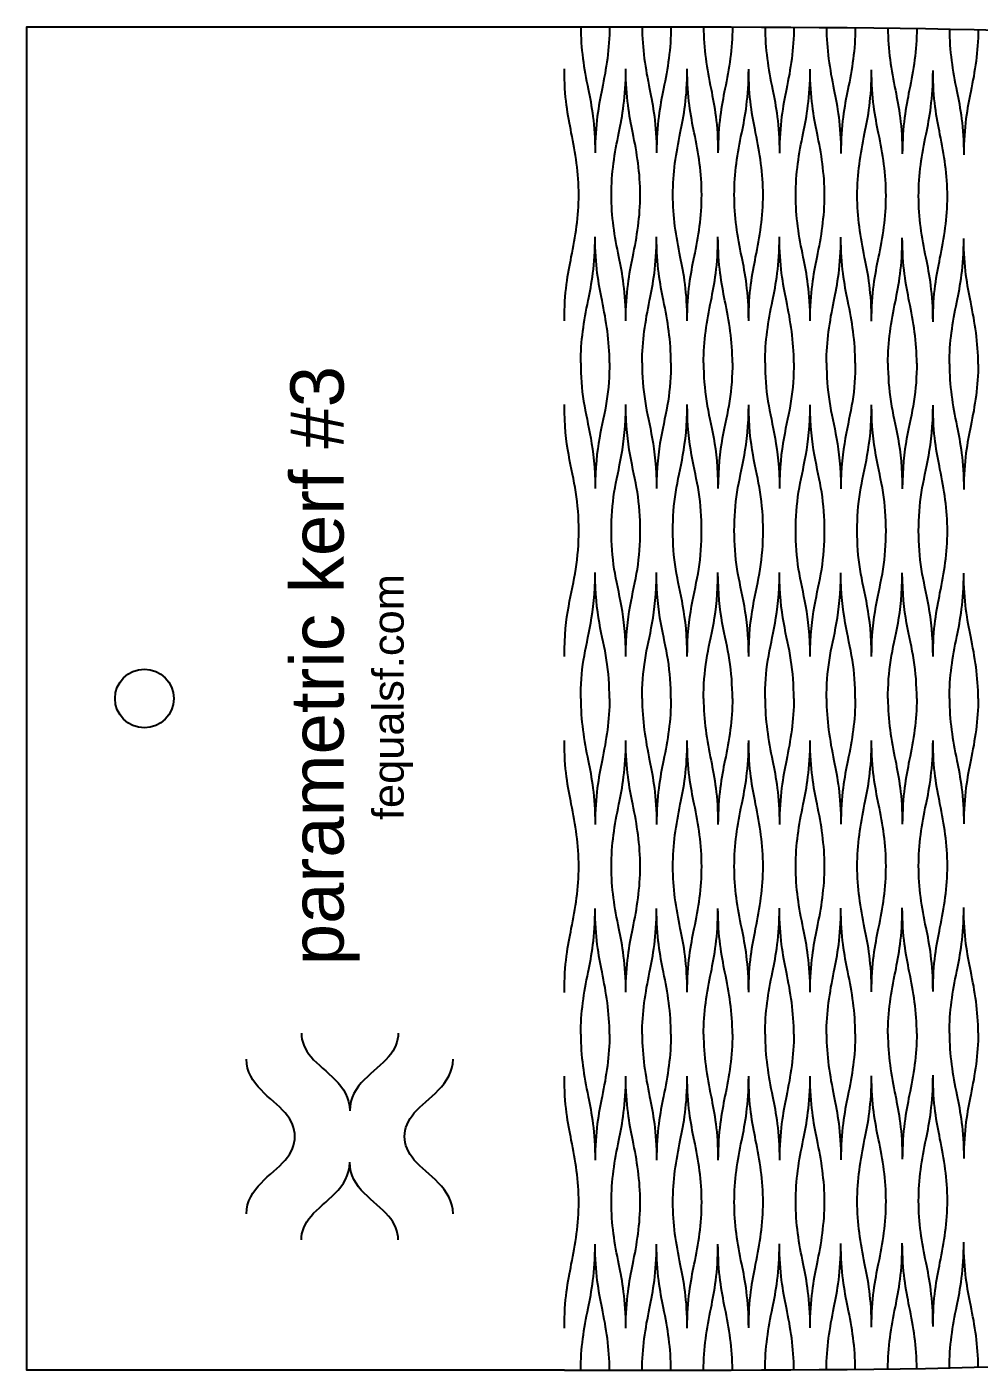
# Model space of a CAD drawing. Header units: millimetres. Extents: x 1 to 583, y -486 to -2.
# Drawn here: x 525.5 to 554.78, y -263.17 to -221.85 of the extents above; entities that cross this region are included whole.
import ezdxf

# ---------------------------------------------------------------- set-up
doc = ezdxf.new("R2010")
doc.units = ezdxf.units.MM
doc.header["$MEASUREMENT"] = 0
doc.layers.add('DEFAULT', color=7, linetype='Continuous')

msp = doc.modelspace()

# ---------------------------------------------------------------- linework, layer by layer
at = {"layer": 'DEFAULT'}
msp.add_lwpolyline([(542.024, -263.168), (525.497, -263.168), (525.497, -221.85), (542.024, -221.85)], dxfattribs=at)
for points, knots in [([(542.024, -221.85), (553.829, -221.85), (559.732, -221.85), (565.634, -222.883), (571.537, -223.916), (577.439, -225.982), (583.342, -234.246)], [0, 0, 0, 0, 1, 1, 1, 2, 2, 2, 2]), ([(542.526, -221.851), (542.526, -222.516), (542.625, -223.131), (542.755, -223.76), (542.861, -224.275), (542.969, -224.852), (542.969, -225.724)], [0, 0, 0, 0, 1, 1, 1, 2, 2, 2, 2]), ([(543.412, -221.851), (543.412, -222.516), (543.313, -223.131), (543.183, -223.76), (543.077, -224.275), (542.969, -224.852), (542.969, -225.724)], [0, 0, 0, 0, 1, 1, 1, 2, 2, 2, 2]), ([(544.416, -221.851), (544.416, -222.517), (544.515, -223.131), (544.645, -223.761), (544.751, -224.276), (544.858, -224.853), (544.858, -225.725)], [0, 0, 0, 0, 1, 1, 1, 2, 2, 2, 2]), ([(545.301, -221.852), (545.301, -222.517), (545.202, -223.132), (545.072, -223.761), (544.966, -224.276), (544.858, -224.853), (544.858, -225.725)], [0, 0, 0, 0, 1, 1, 1, 2, 2, 2, 2]), ([(546.305, -221.853), (546.305, -222.519), (546.404, -223.133), (546.534, -223.763), (546.64, -224.278), (546.748, -224.855), (546.748, -225.727)], [0, 0, 0, 0, 1, 1, 1, 2, 2, 2, 2]), ([(547.191, -221.855), (547.191, -222.521), (547.092, -223.135), (546.962, -223.764), (546.855, -224.278), (546.748, -224.855), (546.748, -225.727)], [0, 0, 0, 0, 1, 1, 1, 2, 2, 2, 2]), ([(548.194, -221.858), (548.194, -222.524), (548.293, -223.139), (548.423, -223.768), (548.53, -224.283), (548.637, -224.861), (548.637, -225.732)], [0, 0, 0, 0, 1, 1, 1, 2, 2, 2, 2]), ([(549.08, -221.862), (549.08, -222.528), (548.981, -223.142), (548.851, -223.77), (548.745, -224.284), (548.637, -224.861), (548.637, -225.732)], [0, 0, 0, 0, 1, 1, 1, 2, 2, 2, 2]), ([(550.084, -221.869), (550.084, -222.534), (550.183, -223.149), (550.313, -223.779), (550.419, -224.294), (550.527, -224.872), (550.527, -225.742)], [0, 0, 0, 0, 1, 1, 1, 2, 2, 2, 2]), ([(550.969, -221.877), (550.969, -222.542), (550.87, -223.155), (550.741, -223.782), (550.634, -224.296), (550.527, -224.872), (550.527, -225.742)], [0, 0, 0, 0, 1, 1, 1, 2, 2, 2, 2]), ([(551.973, -221.889), (551.973, -222.553), (552.072, -223.168), (552.202, -223.798), (552.308, -224.313), (552.416, -224.891), (552.416, -225.76)], [0, 0, 0, 0, 1, 1, 1, 2, 2, 2, 2]), ([(552.859, -221.902), (552.859, -222.566), (552.76, -223.178), (552.63, -223.803), (552.524, -224.316), (552.416, -224.891), (552.416, -225.76)], [0, 0, 0, 0, 1, 1, 1, 2, 2, 2, 2]), ([(553.862, -221.921), (553.862, -222.585), (553.961, -223.199), (554.091, -223.829), (554.197, -224.345), (554.305, -224.922), (554.305, -225.79)], [0, 0, 0, 0, 1, 1, 1, 2, 2, 2, 2]), ([(554.748, -221.942), (554.748, -222.605), (554.649, -223.215), (554.519, -223.838), (554.413, -224.349), (554.305, -224.922), (554.305, -225.79)], [0, 0, 0, 0, 1, 1, 1, 2, 2, 2, 2]), ([(542.024, -230.889), (542.024, -230.017), (542.132, -229.44), (542.238, -228.925), (542.368, -228.296), (542.467, -227.681), (542.467, -227.015), (542.467, -226.35), (542.368, -225.735), (542.238, -225.106), (542.132, -224.591), (542.024, -224.013), (542.024, -223.142)], [0, 0, 0, 0, 1, 1, 1, 2, 2, 2, 3, 3, 3, 4, 4, 4, 4]), ([(543.914, -230.889), (543.914, -230.017), (543.806, -229.44), (543.7, -228.925), (543.57, -228.296), (543.471, -227.681), (543.471, -227.016), (543.471, -226.35), (543.57, -225.735), (543.7, -225.106), (543.806, -224.591), (543.914, -224.013), (543.914, -223.142)], [0, 0, 0, 0, 1, 1, 1, 2, 2, 2, 3, 3, 3, 4, 4, 4, 4]), ([(543.914, -230.889), (543.914, -230.017), (544.021, -229.44), (544.128, -228.925), (544.257, -228.296), (544.357, -227.682), (544.357, -227.016), (544.357, -226.35), (544.257, -225.735), (544.128, -225.106), (544.021, -224.591), (543.914, -224.013), (543.914, -223.142)], [0, 0, 0, 0, 1, 1, 1, 2, 2, 2, 3, 3, 3, 4, 4, 4, 4]), ([(545.803, -230.89), (545.803, -230.018), (545.695, -229.441), (545.589, -228.926), (545.459, -228.296), (545.36, -227.682), (545.36, -227.016), (545.36, -226.351), (545.459, -225.736), (545.589, -225.107), (545.695, -224.592), (545.803, -224.015), (545.803, -223.143)], [0, 0, 0, 0, 1, 1, 1, 2, 2, 2, 3, 3, 3, 4, 4, 4, 4]), ([(545.803, -230.89), (545.803, -230.018), (545.911, -229.441), (546.017, -228.926), (546.147, -228.297), (546.246, -227.683), (546.246, -227.017), (546.246, -226.351), (546.147, -225.737), (546.017, -225.107), (545.911, -224.592), (545.803, -224.015), (545.803, -223.143)], [0, 0, 0, 0, 1, 1, 1, 2, 2, 2, 3, 3, 3, 4, 4, 4, 4]), ([(547.692, -230.892), (547.692, -230.021), (547.585, -229.443), (547.479, -228.928), (547.349, -228.299), (547.25, -227.684), (547.25, -227.019), (547.25, -226.353), (547.349, -225.739), (547.479, -225.11), (547.585, -224.595), (547.692, -224.018), (547.692, -223.147)], [0, 0, 0, 0, 1, 1, 1, 2, 2, 2, 3, 3, 3, 4, 4, 4, 4]), ([(547.692, -230.892), (547.692, -230.021), (547.8, -229.443), (547.906, -228.929), (548.036, -228.301), (548.135, -227.686), (548.135, -227.021), (548.135, -226.356), (548.036, -225.741), (547.906, -225.111), (547.8, -224.596), (547.692, -224.018), (547.692, -223.147)], [0, 0, 0, 0, 1, 1, 1, 2, 2, 2, 3, 3, 3, 4, 4, 4, 4]), ([(549.582, -230.897), (549.582, -230.026), (549.474, -229.448), (549.368, -228.934), (549.238, -228.304), (549.139, -227.69), (549.139, -227.025), (549.139, -226.359), (549.238, -225.745), (549.368, -225.117), (549.474, -224.603), (549.582, -224.026), (549.582, -223.155)], [0, 0, 0, 0, 1, 1, 1, 2, 2, 2, 3, 3, 3, 4, 4, 4, 4]), ([(549.582, -230.897), (549.582, -230.026), (549.69, -229.449), (549.796, -228.935), (549.926, -228.307), (550.025, -227.694), (550.025, -227.029), (550.025, -226.364), (549.926, -225.749), (549.796, -225.119), (549.69, -224.604), (549.582, -224.026), (549.582, -223.155)], [0, 0, 0, 0, 1, 1, 1, 2, 2, 2, 3, 3, 3, 4, 4, 4, 4]), ([(551.471, -230.906), (551.471, -230.036), (551.364, -229.459), (551.257, -228.944), (551.128, -228.315), (551.029, -227.7), (551.029, -227.035), (551.029, -226.371), (551.128, -225.758), (551.257, -225.13), (551.364, -224.616), (551.471, -224.041), (551.471, -223.17)], [0, 0, 0, 0, 1, 1, 1, 2, 2, 2, 3, 3, 3, 4, 4, 4, 4]), ([(551.471, -230.906), (551.471, -230.036), (551.579, -229.46), (551.685, -228.947), (551.815, -228.32), (551.914, -227.708), (551.914, -227.043), (551.914, -226.379), (551.815, -225.764), (551.685, -225.134), (551.579, -224.619), (551.471, -224.041), (551.471, -223.17)], [0, 0, 0, 0, 1, 1, 1, 2, 2, 2, 3, 3, 3, 4, 4, 4, 4]), ([(553.36, -230.922), (553.36, -230.053), (553.253, -229.476), (553.147, -228.961), (553.017, -228.332), (552.918, -227.718), (552.918, -227.055), (552.918, -226.39), (553.017, -225.778), (553.147, -225.152), (553.253, -224.64), (553.36, -224.066), (553.36, -223.197)], [0, 0, 0, 0, 1, 1, 1, 2, 2, 2, 3, 3, 3, 4, 4, 4, 4]), ([(553.36, -230.922), (553.36, -230.053), (553.468, -229.478), (553.574, -228.967), (553.704, -228.342), (553.803, -227.731), (553.803, -227.067), (553.803, -226.404), (553.704, -225.789), (553.574, -225.159), (553.468, -224.644), (553.36, -224.066), (553.36, -223.197)], [0, 0, 0, 0, 1, 1, 1, 2, 2, 2, 3, 3, 3, 4, 4, 4, 4]), ([(542.526, -232.18), (542.526, -231.514), (542.625, -230.9), (542.755, -230.27), (542.861, -229.755), (542.969, -229.178), (542.969, -228.306)], [0, 0, 0, 0, 1, 1, 1, 2, 2, 2, 2]), ([(543.412, -232.18), (543.412, -231.514), (543.313, -230.9), (543.183, -230.27), (543.077, -229.755), (542.969, -229.178), (542.969, -228.306)], [0, 0, 0, 0, 1, 1, 1, 2, 2, 2, 2]), ([(544.416, -232.18), (544.416, -231.515), (544.515, -230.9), (544.645, -230.271), (544.751, -229.756), (544.858, -229.179), (544.858, -228.307)], [0, 0, 0, 0, 1, 1, 1, 2, 2, 2, 2]), ([(545.301, -232.18), (545.301, -231.515), (545.202, -230.9), (545.072, -230.271), (544.966, -229.756), (544.858, -229.179), (544.858, -228.307)], [0, 0, 0, 0, 1, 1, 1, 2, 2, 2, 2]), ([(546.305, -232.181), (546.305, -231.516), (546.404, -230.901), (546.534, -230.272), (546.64, -229.757), (546.748, -229.18), (546.748, -228.309)], [0, 0, 0, 0, 1, 1, 1, 2, 2, 2, 2]), ([(547.191, -232.182), (547.191, -231.517), (547.092, -230.902), (546.962, -230.273), (546.855, -229.758), (546.748, -229.18), (546.748, -228.309)], [0, 0, 0, 0, 1, 1, 1, 2, 2, 2, 2]), ([(548.194, -232.184), (548.194, -231.518), (548.293, -230.904), (548.423, -230.276), (548.53, -229.761), (548.637, -229.184), (548.637, -228.313)], [0, 0, 0, 0, 1, 1, 1, 2, 2, 2, 2]), ([(549.08, -232.186), (549.08, -231.521), (548.981, -230.906), (548.851, -230.277), (548.745, -229.762), (548.637, -229.184), (548.637, -228.313)], [0, 0, 0, 0, 1, 1, 1, 2, 2, 2, 2]), ([(550.084, -232.189), (550.084, -231.524), (550.183, -230.911), (550.313, -230.283), (550.419, -229.769), (550.527, -229.192), (550.527, -228.322)], [0, 0, 0, 0, 1, 1, 1, 2, 2, 2, 2]), ([(550.969, -232.193), (550.969, -231.528), (550.87, -230.914), (550.741, -230.285), (550.634, -229.77), (550.527, -229.192), (550.527, -228.322)], [0, 0, 0, 0, 1, 1, 1, 2, 2, 2, 2]), ([(551.973, -232.199), (551.973, -231.534), (552.072, -230.922), (552.202, -230.295), (552.308, -229.782), (552.416, -229.207), (552.416, -228.337)], [0, 0, 0, 0, 1, 1, 1, 2, 2, 2, 2]), ([(552.859, -232.206), (552.859, -231.542), (552.76, -230.928), (552.63, -230.299), (552.524, -229.784), (552.416, -229.207), (552.416, -228.337)], [0, 0, 0, 0, 1, 1, 1, 2, 2, 2, 2]), ([(553.862, -232.215), (553.862, -231.552), (553.961, -230.941), (554.091, -230.316), (554.197, -229.804), (554.305, -229.23), (554.305, -228.362)], [0, 0, 0, 0, 1, 1, 1, 2, 2, 2, 2]), ([(554.748, -232.226), (554.748, -231.563), (554.649, -230.95), (554.519, -230.321), (554.413, -229.807), (554.305, -229.23), (554.305, -228.362)], [0, 0, 0, 0, 1, 1, 1, 2, 2, 2, 2]), ([(542.526, -232.18), (542.526, -232.583), (542.556, -232.987), (542.615, -233.363), (542.733, -234.117), (542.969, -234.762), (542.969, -236.054)], [0, 0, 0, 0, 1, 1, 1, 2, 2, 2, 2]), ([(543.412, -232.18), (543.412, -232.583), (543.382, -232.987), (543.323, -233.363), (543.205, -234.117), (542.969, -234.762), (542.969, -236.054)], [0, 0, 0, 0, 1, 1, 1, 2, 2, 2, 2]), ([(544.416, -232.18), (544.416, -232.584), (544.445, -232.987), (544.504, -233.364), (544.622, -234.117), (544.858, -234.762), (544.858, -236.054)], [0, 0, 0, 0, 1, 1, 1, 2, 2, 2, 2]), ([(545.301, -232.18), (545.301, -232.584), (545.272, -232.987), (545.213, -233.364), (545.095, -234.117), (544.858, -234.762), (544.858, -236.054)], [0, 0, 0, 0, 1, 1, 1, 2, 2, 2, 2]), ([(546.305, -232.181), (546.305, -232.584), (546.335, -232.988), (546.394, -233.364), (546.512, -234.117), (546.748, -234.763), (546.748, -236.054)], [0, 0, 0, 0, 1, 1, 1, 2, 2, 2, 2]), ([(547.191, -232.181), (547.191, -232.584), (547.161, -232.988), (547.102, -233.364), (546.984, -234.117), (546.748, -234.763), (546.748, -236.054)], [0, 0, 0, 0, 1, 1, 1, 2, 2, 2, 2]), ([(548.194, -232.183), (548.194, -232.586), (548.224, -232.989), (548.283, -233.366), (548.401, -234.119), (548.637, -234.764), (548.637, -236.055)], [0, 0, 0, 0, 1, 1, 1, 2, 2, 2, 2]), ([(549.08, -232.183), (549.08, -232.586), (549.051, -232.989), (548.992, -233.366), (548.873, -234.119), (548.637, -234.764), (548.637, -236.055)], [0, 0, 0, 0, 1, 1, 1, 2, 2, 2, 2]), ([(550.084, -232.187), (550.084, -232.59), (550.113, -232.994), (550.172, -233.37), (550.29, -234.122), (550.527, -234.768), (550.527, -236.058)], [0, 0, 0, 0, 1, 1, 1, 2, 2, 2, 2]), ([(550.969, -232.187), (550.969, -232.59), (550.94, -232.994), (550.881, -233.37), (550.763, -234.122), (550.527, -234.768), (550.527, -236.058)], [0, 0, 0, 0, 1, 1, 1, 2, 2, 2, 2]), ([(551.973, -232.195), (551.973, -232.598), (552.003, -233.001), (552.062, -233.377), (552.18, -234.129), (552.416, -234.774), (552.416, -236.063)], [0, 0, 0, 0, 1, 1, 1, 2, 2, 2, 2]), ([(552.859, -232.195), (552.859, -232.598), (552.829, -233.001), (552.77, -233.377), (552.652, -234.129), (552.416, -234.774), (552.416, -236.063)], [0, 0, 0, 0, 1, 1, 1, 2, 2, 2, 2]), ([(553.862, -232.215), (553.862, -232.879), (553.961, -233.492), (554.091, -234.12), (554.197, -234.635), (554.305, -235.211), (554.305, -236.079)], [0, 0, 0, 0, 1, 1, 1, 2, 2, 2, 2]), ([(554.748, -232.226), (554.748, -232.889), (554.649, -233.499), (554.519, -234.125), (554.413, -234.636), (554.305, -235.211), (554.305, -236.079)], [0, 0, 0, 0, 1, 1, 1, 2, 2, 2, 2]), ([(542.024, -241.218), (542.024, -239.927), (542.26, -239.281), (542.378, -238.528), (542.497, -237.775), (542.497, -236.914), (542.378, -236.161), (542.26, -235.408), (542.024, -234.762), (542.024, -233.471)], [0, 0, 0, 0, 1, 1, 1, 2, 2, 2, 3, 3, 3, 3]), ([(543.914, -241.218), (543.914, -239.927), (543.678, -239.281), (543.559, -238.528), (543.441, -237.775), (543.441, -236.914), (543.559, -236.161), (543.678, -235.408), (543.914, -234.762), (543.914, -233.471)], [0, 0, 0, 0, 1, 1, 1, 2, 2, 2, 3, 3, 3, 3]), ([(543.914, -241.218), (543.914, -239.927), (544.15, -239.281), (544.268, -238.528), (544.386, -237.775), (544.386, -236.914), (544.268, -236.161), (544.15, -235.408), (543.914, -234.762), (543.914, -233.471)], [0, 0, 0, 0, 1, 1, 1, 2, 2, 2, 3, 3, 3, 3]), ([(545.803, -241.218), (545.803, -239.927), (545.567, -239.281), (545.449, -238.528), (545.331, -237.775), (545.331, -236.914), (545.449, -236.161), (545.567, -235.408), (545.803, -234.762), (545.803, -233.471)], [0, 0, 0, 0, 1, 1, 1, 2, 2, 2, 3, 3, 3, 3]), ([(545.803, -241.218), (545.803, -239.927), (546.039, -239.282), (546.157, -238.529), (546.275, -237.775), (546.275, -236.915), (546.157, -236.162), (546.039, -235.408), (545.803, -234.763), (545.803, -233.472)], [0, 0, 0, 0, 1, 1, 1, 2, 2, 2, 3, 3, 3, 3]), ([(547.692, -241.218), (547.692, -239.927), (547.456, -239.282), (547.338, -238.529), (547.22, -237.775), (547.22, -236.915), (547.338, -236.162), (547.456, -235.408), (547.692, -234.763), (547.692, -233.472)], [0, 0, 0, 0, 1, 1, 1, 2, 2, 2, 3, 3, 3, 3]), ([(547.692, -241.219), (547.692, -239.928), (547.929, -239.282), (548.047, -238.529), (548.165, -237.776), (548.165, -236.916), (548.047, -236.163), (547.929, -235.41), (547.692, -234.764), (547.692, -233.474)], [0, 0, 0, 0, 1, 1, 1, 2, 2, 2, 3, 3, 3, 3]), ([(549.582, -241.219), (549.582, -239.928), (549.346, -239.282), (549.228, -238.529), (549.11, -237.776), (549.11, -236.916), (549.228, -236.163), (549.346, -235.41), (549.582, -234.764), (549.582, -233.474)], [0, 0, 0, 0, 1, 1, 1, 2, 2, 2, 3, 3, 3, 3]), ([(549.582, -241.219), (549.582, -239.929), (549.818, -239.284), (549.936, -238.531), (550.054, -237.778), (550.054, -236.918), (549.936, -236.166), (549.818, -235.413), (549.582, -234.768), (549.582, -233.477)], [0, 0, 0, 0, 1, 1, 1, 2, 2, 2, 3, 3, 3, 3]), ([(551.471, -241.219), (551.471, -239.929), (551.235, -239.284), (551.117, -238.531), (550.999, -237.778), (550.999, -236.918), (551.117, -236.166), (551.235, -235.413), (551.471, -234.768), (551.471, -233.477)], [0, 0, 0, 0, 1, 1, 1, 2, 2, 2, 3, 3, 3, 3]), ([(551.471, -241.22), (551.471, -239.931), (551.707, -239.286), (551.826, -238.534), (551.944, -237.782), (551.944, -236.923), (551.826, -236.171), (551.707, -235.418), (551.471, -234.774), (551.471, -233.484)], [0, 0, 0, 0, 1, 1, 1, 2, 2, 2, 3, 3, 3, 3]), ([(553.36, -241.22), (553.36, -239.931), (553.124, -239.286), (553.006, -238.534), (552.888, -237.782), (552.888, -236.923), (553.006, -236.171), (553.124, -235.418), (553.36, -234.774), (553.36, -233.484)], [0, 0, 0, 0, 1, 1, 1, 2, 2, 2, 3, 3, 3, 3]), ([(553.36, -241.222), (553.36, -240.353), (553.468, -239.777), (553.574, -239.264), (553.704, -238.637), (553.803, -238.025), (553.803, -237.362), (553.803, -236.699), (553.704, -236.085), (553.574, -235.457), (553.468, -234.943), (553.36, -234.366), (553.36, -233.497)], [0, 0, 0, 0, 1, 1, 1, 2, 2, 2, 3, 3, 3, 4, 4, 4, 4]), ([(542.526, -242.509), (542.526, -242.106), (542.556, -241.702), (542.615, -241.326), (542.733, -240.573), (542.969, -239.927), (542.969, -238.636)], [0, 0, 0, 0, 1, 1, 1, 2, 2, 2, 2]), ([(543.412, -242.509), (543.412, -242.106), (543.382, -241.702), (543.323, -241.326), (543.205, -240.573), (542.969, -239.927), (542.969, -238.636)], [0, 0, 0, 0, 1, 1, 1, 2, 2, 2, 2]), ([(544.416, -242.509), (544.416, -242.106), (544.445, -241.702), (544.504, -241.326), (544.622, -240.573), (544.858, -239.927), (544.858, -238.636)], [0, 0, 0, 0, 1, 1, 1, 2, 2, 2, 2]), ([(545.301, -242.509), (545.301, -242.106), (545.272, -241.702), (545.213, -241.326), (545.095, -240.573), (544.858, -239.927), (544.858, -238.636)], [0, 0, 0, 0, 1, 1, 1, 2, 2, 2, 2]), ([(546.305, -242.509), (546.305, -242.106), (546.335, -241.702), (546.394, -241.326), (546.512, -240.573), (546.748, -239.927), (546.748, -238.636)], [0, 0, 0, 0, 1, 1, 1, 2, 2, 2, 2]), ([(547.191, -242.509), (547.191, -242.106), (547.161, -241.702), (547.102, -241.326), (546.984, -240.573), (546.748, -239.927), (546.748, -238.636)], [0, 0, 0, 0, 1, 1, 1, 2, 2, 2, 2]), ([(548.194, -242.509), (548.194, -242.106), (548.224, -241.703), (548.283, -241.326), (548.401, -240.573), (548.637, -239.928), (548.637, -238.637)], [0, 0, 0, 0, 1, 1, 1, 2, 2, 2, 2]), ([(549.08, -242.509), (549.08, -242.106), (549.051, -241.703), (548.992, -241.326), (548.873, -240.573), (548.637, -239.928), (548.637, -238.637)], [0, 0, 0, 0, 1, 1, 1, 2, 2, 2, 2]), ([(550.084, -242.509), (550.084, -242.106), (550.113, -241.703), (550.172, -241.327), (550.29, -240.574), (550.527, -239.929), (550.527, -238.639)], [0, 0, 0, 0, 1, 1, 1, 2, 2, 2, 2]), ([(550.969, -242.509), (550.969, -242.106), (550.94, -241.703), (550.881, -241.327), (550.763, -240.574), (550.527, -239.929), (550.527, -238.639)], [0, 0, 0, 0, 1, 1, 1, 2, 2, 2, 2]), ([(551.973, -242.509), (551.973, -242.106), (552.003, -241.704), (552.062, -241.328), (552.18, -240.575), (552.416, -239.931), (552.416, -238.642)], [0, 0, 0, 0, 1, 1, 1, 2, 2, 2, 2]), ([(552.859, -242.509), (552.859, -242.106), (552.829, -241.704), (552.77, -241.328), (552.652, -240.575), (552.416, -239.931), (552.416, -238.642)], [0, 0, 0, 0, 1, 1, 1, 2, 2, 2, 2]), ([(553.862, -242.509), (553.862, -241.846), (553.961, -241.233), (554.091, -240.607), (554.197, -240.094), (554.305, -239.519), (554.305, -238.651)], [0, 0, 0, 0, 1, 1, 1, 2, 2, 2, 2]), ([(554.748, -242.509), (554.748, -241.847), (554.649, -241.235), (554.519, -240.608), (554.413, -240.095), (554.305, -239.519), (554.305, -238.651)], [0, 0, 0, 0, 1, 1, 1, 2, 2, 2, 2]), ([(529.11, -241.606), (528.611, -241.606), (528.207, -242.011), (528.207, -242.509), (528.207, -243.008), (528.611, -243.413), (529.11, -243.413), (529.608, -243.413), (530.013, -243.008), (530.013, -242.509), (530.013, -242.011), (529.608, -241.606), (529.11, -241.606)], [0, 0, 0, 0, 1, 1, 1, 2, 2, 2, 3, 3, 3, 4, 4, 4, 4]), ([(542.526, -242.509), (542.526, -243.175), (542.625, -243.79), (542.755, -244.419), (542.861, -244.934), (542.969, -245.511), (542.969, -246.383)], [0, 0, 0, 0, 1, 1, 1, 2, 2, 2, 2]), ([(543.412, -242.509), (543.412, -243.175), (543.313, -243.79), (543.183, -244.419), (543.077, -244.934), (542.969, -245.511), (542.969, -246.383)], [0, 0, 0, 0, 1, 1, 1, 2, 2, 2, 2]), ([(544.416, -242.509), (544.416, -243.175), (544.515, -243.79), (544.645, -244.419), (544.751, -244.934), (544.858, -245.511), (544.858, -246.383)], [0, 0, 0, 0, 1, 1, 1, 2, 2, 2, 2]), ([(545.301, -242.509), (545.301, -243.175), (545.202, -243.79), (545.072, -244.419), (544.966, -244.934), (544.858, -245.511), (544.858, -246.383)], [0, 0, 0, 0, 1, 1, 1, 2, 2, 2, 2]), ([(546.305, -242.509), (546.305, -243.175), (546.404, -243.79), (546.534, -244.419), (546.64, -244.934), (546.748, -245.511), (546.748, -246.382)], [0, 0, 0, 0, 1, 1, 1, 2, 2, 2, 2]), ([(547.191, -242.509), (547.191, -243.175), (547.092, -243.789), (546.962, -244.419), (546.855, -244.933), (546.748, -245.511), (546.748, -246.382)], [0, 0, 0, 0, 1, 1, 1, 2, 2, 2, 2]), ([(548.194, -242.509), (548.194, -243.175), (548.293, -243.789), (548.423, -244.418), (548.53, -244.933), (548.637, -245.51), (548.637, -246.381)], [0, 0, 0, 0, 1, 1, 1, 2, 2, 2, 2]), ([(549.08, -242.509), (549.08, -243.175), (548.981, -243.789), (548.851, -244.418), (548.745, -244.933), (548.637, -245.51), (548.637, -246.381)], [0, 0, 0, 0, 1, 1, 1, 2, 2, 2, 2]), ([(550.084, -242.509), (550.084, -243.175), (550.183, -243.789), (550.313, -244.417), (550.419, -244.931), (550.527, -245.508), (550.527, -246.379)], [0, 0, 0, 0, 1, 1, 1, 2, 2, 2, 2]), ([(550.969, -242.509), (550.969, -243.174), (550.87, -243.788), (550.741, -244.417), (550.634, -244.931), (550.527, -245.508), (550.527, -246.379)], [0, 0, 0, 0, 1, 1, 1, 2, 2, 2, 2]), ([(551.973, -242.509), (551.973, -243.174), (552.072, -243.787), (552.202, -244.415), (552.308, -244.929), (552.416, -245.505), (552.416, -246.375)], [0, 0, 0, 0, 1, 1, 1, 2, 2, 2, 2]), ([(552.859, -242.509), (552.859, -243.173), (552.76, -243.787), (552.63, -244.415), (552.524, -244.928), (552.416, -245.505), (552.416, -246.375)], [0, 0, 0, 0, 1, 1, 1, 2, 2, 2, 2]), ([(553.862, -242.509), (553.862, -243.173), (553.961, -243.785), (554.091, -244.412), (554.197, -244.925), (554.305, -245.499), (554.305, -246.368)], [0, 0, 0, 0, 1, 1, 1, 2, 2, 2, 2]), ([(554.748, -242.509), (554.748, -243.172), (554.649, -243.784), (554.519, -244.411), (554.413, -244.924), (554.305, -245.499), (554.305, -246.368)], [0, 0, 0, 0, 1, 1, 1, 2, 2, 2, 2]), ([(542.024, -251.548), (542.024, -250.676), (542.132, -250.099), (542.238, -249.584), (542.368, -248.954), (542.467, -248.34), (542.467, -247.674), (542.467, -247.009), (542.368, -246.394), (542.238, -245.764), (542.132, -245.25), (542.024, -244.672), (542.024, -243.801)], [0, 0, 0, 0, 1, 1, 1, 2, 2, 2, 3, 3, 3, 4, 4, 4, 4]), ([(543.914, -251.547), (543.914, -250.676), (543.806, -250.099), (543.7, -249.584), (543.57, -248.954), (543.471, -248.34), (543.471, -247.674), (543.471, -247.009), (543.57, -246.394), (543.7, -245.764), (543.806, -245.249), (543.914, -244.672), (543.914, -243.801)], [0, 0, 0, 0, 1, 1, 1, 2, 2, 2, 3, 3, 3, 4, 4, 4, 4]), ([(543.914, -251.547), (543.914, -250.676), (544.021, -250.099), (544.128, -249.584), (544.257, -248.954), (544.357, -248.34), (544.357, -247.674), (544.357, -247.008), (544.257, -246.394), (544.128, -245.764), (544.021, -245.249), (543.914, -244.672), (543.914, -243.801)], [0, 0, 0, 0, 1, 1, 1, 2, 2, 2, 3, 3, 3, 4, 4, 4, 4]), ([(545.803, -251.547), (545.803, -250.675), (545.695, -250.098), (545.589, -249.583), (545.459, -248.954), (545.36, -248.34), (545.36, -247.674), (545.36, -247.008), (545.459, -246.394), (545.589, -245.764), (545.695, -245.249), (545.803, -244.672), (545.803, -243.8)], [0, 0, 0, 0, 1, 1, 1, 2, 2, 2, 3, 3, 3, 4, 4, 4, 4]), ([(545.803, -251.547), (545.803, -250.675), (545.911, -250.098), (546.017, -249.583), (546.147, -248.954), (546.246, -248.339), (546.246, -247.674), (546.246, -247.008), (546.147, -246.393), (546.017, -245.764), (545.911, -245.249), (545.803, -244.672), (545.803, -243.8)], [0, 0, 0, 0, 1, 1, 1, 2, 2, 2, 3, 3, 3, 4, 4, 4, 4]), ([(547.692, -251.545), (547.692, -250.674), (547.585, -250.097), (547.479, -249.582), (547.349, -248.953), (547.25, -248.339), (547.25, -247.673), (547.25, -247.007), (547.349, -246.393), (547.479, -245.764), (547.585, -245.249), (547.692, -244.672), (547.692, -243.8)], [0, 0, 0, 0, 1, 1, 1, 2, 2, 2, 3, 3, 3, 4, 4, 4, 4]), ([(547.692, -251.545), (547.692, -250.674), (547.8, -250.096), (547.906, -249.581), (548.036, -248.952), (548.135, -248.338), (548.135, -247.672), (548.135, -247.007), (548.036, -246.393), (547.906, -245.764), (547.8, -245.249), (547.692, -244.672), (547.692, -243.8)], [0, 0, 0, 0, 1, 1, 1, 2, 2, 2, 3, 3, 3, 4, 4, 4, 4]), ([(549.582, -251.541), (549.582, -250.67), (549.474, -250.094), (549.368, -249.579), (549.238, -248.951), (549.139, -248.336), (549.139, -247.671), (549.139, -247.006), (549.238, -246.392), (549.368, -245.762), (549.474, -245.248), (549.582, -244.671), (549.582, -243.8)], [0, 0, 0, 0, 1, 1, 1, 2, 2, 2, 3, 3, 3, 4, 4, 4, 4]), ([(549.582, -251.541), (549.582, -250.67), (549.69, -250.093), (549.796, -249.578), (549.926, -248.949), (550.025, -248.335), (550.025, -247.67), (550.025, -247.005), (549.926, -246.391), (549.796, -245.762), (549.69, -245.248), (549.582, -244.671), (549.582, -243.8)], [0, 0, 0, 0, 1, 1, 1, 2, 2, 2, 3, 3, 3, 4, 4, 4, 4]), ([(551.471, -251.534), (551.471, -250.664), (551.364, -250.088), (551.257, -249.574), (551.128, -248.946), (551.029, -248.332), (551.029, -247.668), (551.029, -247.003), (551.128, -246.389), (551.257, -245.76), (551.364, -245.246), (551.471, -244.669), (551.471, -243.799)], [0, 0, 0, 0, 1, 1, 1, 2, 2, 2, 3, 3, 3, 4, 4, 4, 4]), ([(551.471, -251.534), (551.471, -250.664), (551.579, -250.087), (551.685, -249.572), (551.815, -248.943), (551.914, -248.329), (551.914, -247.665), (551.914, -247), (551.815, -246.387), (551.685, -245.759), (551.579, -245.245), (551.471, -244.669), (551.471, -243.799)], [0, 0, 0, 0, 1, 1, 1, 2, 2, 2, 3, 3, 3, 4, 4, 4, 4]), ([(553.36, -251.522), (553.36, -250.653), (553.253, -250.078), (553.147, -249.565), (553.017, -248.938), (552.918, -248.325), (552.918, -247.661), (552.918, -246.997), (553.017, -246.384), (553.147, -245.756), (553.253, -245.242), (553.36, -244.666), (553.36, -243.797)], [0, 0, 0, 0, 1, 1, 1, 2, 2, 2, 3, 3, 3, 4, 4, 4, 4]), ([(553.36, -251.522), (553.36, -250.653), (553.468, -250.076), (553.574, -249.562), (553.704, -248.933), (553.803, -248.32), (553.803, -247.657), (553.803, -246.993), (553.704, -246.381), (553.574, -245.754), (553.468, -245.241), (553.36, -244.666), (553.36, -243.797)], [0, 0, 0, 0, 1, 1, 1, 2, 2, 2, 3, 3, 3, 4, 4, 4, 4]), ([(542.526, -252.839), (542.526, -252.173), (542.625, -251.558), (542.755, -250.929), (542.861, -250.414), (542.969, -249.837), (542.969, -248.965)], [0, 0, 0, 0, 1, 1, 1, 2, 2, 2, 2]), ([(543.412, -252.839), (543.412, -252.173), (543.313, -251.558), (543.183, -250.929), (543.077, -250.414), (542.969, -249.837), (542.969, -248.965)], [0, 0, 0, 0, 1, 1, 1, 2, 2, 2, 2]), ([(544.416, -252.839), (544.416, -252.173), (544.515, -251.558), (544.645, -250.929), (544.751, -250.414), (544.858, -249.837), (544.858, -248.965)], [0, 0, 0, 0, 1, 1, 1, 2, 2, 2, 2]), ([(545.301, -252.838), (545.301, -252.172), (545.202, -251.558), (545.072, -250.929), (544.966, -250.414), (544.858, -249.837), (544.858, -248.965)], [0, 0, 0, 0, 1, 1, 1, 2, 2, 2, 2]), ([(546.305, -252.837), (546.305, -252.172), (546.404, -251.557), (546.534, -250.928), (546.64, -250.413), (546.748, -249.836), (546.748, -248.964)], [0, 0, 0, 0, 1, 1, 1, 2, 2, 2, 2]), ([(547.191, -252.837), (547.191, -252.171), (547.092, -251.557), (546.962, -250.928), (546.855, -250.413), (546.748, -249.836), (546.748, -248.964)], [0, 0, 0, 0, 1, 1, 1, 2, 2, 2, 2]), ([(548.194, -252.835), (548.194, -252.169), (548.293, -251.555), (548.423, -250.926), (548.53, -250.411), (548.637, -249.833), (548.637, -248.962)], [0, 0, 0, 0, 1, 1, 1, 2, 2, 2, 2]), ([(549.08, -252.833), (549.08, -252.168), (548.981, -251.553), (548.851, -250.925), (548.745, -250.41), (548.637, -249.833), (548.637, -248.962)], [0, 0, 0, 0, 1, 1, 1, 2, 2, 2, 2]), ([(550.084, -252.829), (550.084, -252.164), (550.183, -251.55), (550.313, -250.921), (550.419, -250.406), (550.527, -249.829), (550.527, -248.958)], [0, 0, 0, 0, 1, 1, 1, 2, 2, 2, 2]), ([(550.969, -252.826), (550.969, -252.161), (550.87, -251.547), (550.741, -250.919), (550.634, -250.405), (550.527, -249.829), (550.527, -248.958)], [0, 0, 0, 0, 1, 1, 1, 2, 2, 2, 2]), ([(551.973, -252.82), (551.973, -252.155), (552.072, -251.541), (552.202, -250.912), (552.308, -250.398), (552.416, -249.821), (552.416, -248.951)], [0, 0, 0, 0, 1, 1, 1, 2, 2, 2, 2]), ([(552.859, -252.813), (552.859, -252.149), (552.76, -251.537), (552.63, -250.91), (552.524, -250.397), (552.416, -249.821), (552.416, -248.951)], [0, 0, 0, 0, 1, 1, 1, 2, 2, 2, 2]), ([(553.862, -252.803), (553.862, -252.14), (553.961, -251.526), (554.091, -250.898), (554.197, -250.384), (554.305, -249.808), (554.305, -248.94)], [0, 0, 0, 0, 1, 1, 1, 2, 2, 2, 2]), ([(554.748, -252.793), (554.748, -252.13), (554.649, -251.52), (554.519, -250.894), (554.413, -250.382), (554.305, -249.808), (554.305, -248.94)], [0, 0, 0, 0, 1, 1, 1, 2, 2, 2, 2]), ([(542.024, -263.168), (553.829, -263.168), (559.732, -263.168), (565.634, -262.135), (571.537, -261.102), (577.439, -259.036), (583.342, -250.773)], [0, 0, 0, 0, 1, 1, 1, 2, 2, 2, 2]), ([(533.937, -252.807), (533.937, -253.055), (534.036, -253.303), (534.234, -253.534), (534.631, -253.997), (535.425, -254.394), (535.425, -255.188)], [0, 0, 0, 0, 1, 1, 1, 2, 2, 2, 2]), ([(536.914, -252.807), (536.914, -253.055), (536.815, -253.303), (536.616, -253.534), (536.219, -253.997), (535.425, -254.394), (535.425, -255.188)], [0, 0, 0, 0, 1, 1, 1, 2, 2, 2, 2]), ([(542.526, -252.839), (542.526, -253.505), (542.625, -254.119), (542.755, -254.748), (542.861, -255.263), (542.969, -255.841), (542.969, -256.712)], [0, 0, 0, 0, 1, 1, 1, 2, 2, 2, 2]), ([(543.412, -252.839), (543.412, -253.505), (543.313, -254.119), (543.183, -254.748), (543.077, -255.263), (542.969, -255.841), (542.969, -256.712)], [0, 0, 0, 0, 1, 1, 1, 2, 2, 2, 2]), ([(544.416, -252.839), (544.416, -253.504), (544.515, -254.119), (544.645, -254.748), (544.751, -255.263), (544.858, -255.84), (544.858, -256.712)], [0, 0, 0, 0, 1, 1, 1, 2, 2, 2, 2]), ([(545.301, -252.838), (545.301, -253.504), (545.202, -254.119), (545.072, -254.748), (544.966, -255.263), (544.858, -255.84), (544.858, -256.712)], [0, 0, 0, 0, 1, 1, 1, 2, 2, 2, 2]), ([(546.305, -252.837), (546.305, -253.503), (546.404, -254.117), (546.534, -254.747), (546.64, -255.261), (546.748, -255.838), (546.748, -256.71)], [0, 0, 0, 0, 1, 1, 1, 2, 2, 2, 2]), ([(547.191, -252.837), (547.191, -253.502), (547.092, -254.117), (546.962, -254.746), (546.855, -255.261), (546.748, -255.838), (546.748, -256.71)], [0, 0, 0, 0, 1, 1, 1, 2, 2, 2, 2]), ([(548.194, -252.835), (548.194, -253.5), (548.293, -254.114), (548.423, -254.743), (548.53, -255.257), (548.637, -255.834), (548.637, -256.705)], [0, 0, 0, 0, 1, 1, 1, 2, 2, 2, 2]), ([(549.08, -252.833), (549.08, -253.498), (548.981, -254.113), (548.851, -254.742), (548.745, -255.257), (548.637, -255.834), (548.637, -256.705)], [0, 0, 0, 0, 1, 1, 1, 2, 2, 2, 2]), ([(550.084, -252.829), (550.084, -253.495), (550.183, -254.108), (550.313, -254.736), (550.419, -255.25), (550.527, -255.826), (550.527, -256.697)], [0, 0, 0, 0, 1, 1, 1, 2, 2, 2, 2]), ([(550.969, -252.826), (550.969, -253.49), (550.87, -254.105), (550.741, -254.734), (550.634, -255.249), (550.527, -255.826), (550.527, -256.697)], [0, 0, 0, 0, 1, 1, 1, 2, 2, 2, 2]), ([(551.973, -252.82), (551.973, -253.484), (552.072, -254.097), (552.202, -254.724), (552.308, -255.237), (552.416, -255.812), (552.416, -256.681)], [0, 0, 0, 0, 1, 1, 1, 2, 2, 2, 2]), ([(552.859, -252.813), (552.859, -253.477), (552.76, -254.091), (552.63, -254.72), (552.524, -255.235), (552.416, -255.812), (552.416, -256.681)], [0, 0, 0, 0, 1, 1, 1, 2, 2, 2, 2]), ([(553.862, -252.803), (553.862, -253.467), (553.961, -254.078), (554.091, -254.703), (554.197, -255.215), (554.305, -255.788), (554.305, -256.657)], [0, 0, 0, 0, 1, 1, 1, 2, 2, 2, 2]), ([(554.748, -252.793), (554.748, -253.456), (554.649, -254.069), (554.519, -254.697), (554.413, -255.212), (554.305, -255.788), (554.305, -256.657)], [0, 0, 0, 0, 1, 1, 1, 2, 2, 2, 2]), ([(532.25, -258.364), (532.25, -257.57), (533.044, -257.173), (533.441, -256.71), (533.838, -256.247), (533.838, -255.717), (533.441, -255.254), (533.044, -254.791), (532.25, -254.394), (532.25, -253.6)], [0, 0, 0, 0, 1, 1, 1, 2, 2, 2, 3, 3, 3, 3]), ([(538.601, -258.364), (538.601, -257.57), (537.807, -257.173), (537.41, -256.71), (537.013, -256.247), (537.013, -255.717), (537.41, -255.254), (537.807, -254.791), (538.601, -254.394), (538.601, -253.6)], [0, 0, 0, 0, 1, 1, 1, 2, 2, 2, 3, 3, 3, 3]), ([(553.36, -261.822), (553.36, -260.953), (553.253, -260.378), (553.147, -259.866), (553.017, -259.24), (552.918, -258.629), (552.918, -257.965), (552.918, -257.3), (553.017, -256.686), (553.147, -256.057), (553.253, -255.543), (553.36, -254.966), (553.36, -254.097)], [0, 0, 0, 0, 1, 1, 1, 2, 2, 2, 3, 3, 3, 4, 4, 4, 4]), ([(553.36, -261.822), (553.36, -260.953), (553.468, -260.375), (553.574, -259.859), (553.704, -259.229), (553.803, -258.615), (553.803, -257.952), (553.803, -257.288), (553.704, -256.677), (553.574, -256.052), (553.468, -255.54), (553.36, -254.966), (553.36, -254.097)], [0, 0, 0, 0, 1, 1, 1, 2, 2, 2, 3, 3, 3, 4, 4, 4, 4]), ([(542.024, -261.877), (542.024, -261.005), (542.132, -260.428), (542.238, -259.913), (542.368, -259.284), (542.467, -258.669), (542.467, -258.004), (542.467, -257.338), (542.368, -256.723), (542.238, -256.094), (542.132, -255.579), (542.024, -255.002), (542.024, -254.13)], [0, 0, 0, 0, 1, 1, 1, 2, 2, 2, 3, 3, 3, 4, 4, 4, 4]), ([(543.914, -261.877), (543.914, -261.005), (543.806, -260.428), (543.7, -259.913), (543.57, -259.284), (543.471, -258.669), (543.471, -258.004), (543.471, -257.338), (543.57, -256.723), (543.7, -256.094), (543.806, -255.579), (543.914, -255.001), (543.914, -254.13)], [0, 0, 0, 0, 1, 1, 1, 2, 2, 2, 3, 3, 3, 4, 4, 4, 4]), ([(543.914, -261.877), (543.914, -261.005), (544.021, -260.428), (544.128, -259.913), (544.257, -259.284), (544.357, -258.669), (544.357, -258.003), (544.357, -257.338), (544.257, -256.723), (544.128, -256.094), (544.021, -255.579), (543.914, -255.001), (543.914, -254.13)], [0, 0, 0, 0, 1, 1, 1, 2, 2, 2, 3, 3, 3, 4, 4, 4, 4]), ([(545.803, -261.876), (545.803, -261.004), (545.695, -260.427), (545.589, -259.912), (545.459, -259.283), (545.36, -258.668), (545.36, -258.003), (545.36, -257.337), (545.459, -256.722), (545.589, -256.093), (545.695, -255.578), (545.803, -255.001), (545.803, -254.129)], [0, 0, 0, 0, 1, 1, 1, 2, 2, 2, 3, 3, 3, 4, 4, 4, 4]), ([(545.803, -261.876), (545.803, -261.004), (545.911, -260.426), (546.017, -259.911), (546.147, -259.282), (546.246, -258.667), (546.246, -258.002), (546.246, -257.336), (546.147, -256.722), (546.017, -256.093), (545.911, -255.578), (545.803, -255.001), (545.803, -254.129)], [0, 0, 0, 0, 1, 1, 1, 2, 2, 2, 3, 3, 3, 4, 4, 4, 4]), ([(547.692, -261.872), (547.692, -261.001), (547.585, -260.423), (547.479, -259.909), (547.349, -259.28), (547.25, -258.666), (547.25, -258), (547.25, -257.335), (547.349, -256.72), (547.479, -256.091), (547.585, -255.576), (547.692, -254.998), (547.692, -254.127)], [0, 0, 0, 0, 1, 1, 1, 2, 2, 2, 3, 3, 3, 4, 4, 4, 4]), ([(547.692, -261.872), (547.692, -261.001), (547.8, -260.423), (547.906, -259.908), (548.036, -259.278), (548.135, -258.663), (548.135, -257.998), (548.135, -257.333), (548.036, -256.718), (547.906, -256.09), (547.8, -255.575), (547.692, -254.998), (547.692, -254.127)], [0, 0, 0, 0, 1, 1, 1, 2, 2, 2, 3, 3, 3, 4, 4, 4, 4]), ([(549.582, -261.864), (549.582, -260.993), (549.474, -260.416), (549.368, -259.902), (549.238, -259.274), (549.139, -258.66), (549.139, -257.995), (549.139, -257.329), (549.238, -256.715), (549.368, -256.085), (549.474, -255.57), (549.582, -254.993), (549.582, -254.122)], [0, 0, 0, 0, 1, 1, 1, 2, 2, 2, 3, 3, 3, 4, 4, 4, 4]), ([(549.582, -261.864), (549.582, -260.993), (549.69, -260.415), (549.796, -259.899), (549.926, -259.27), (550.025, -258.655), (550.025, -257.99), (550.025, -257.325), (549.926, -256.711), (549.796, -256.083), (549.69, -255.569), (549.582, -254.993), (549.582, -254.122)], [0, 0, 0, 0, 1, 1, 1, 2, 2, 2, 3, 3, 3, 4, 4, 4, 4]), ([(551.471, -261.848), (551.471, -260.978), (551.364, -260.402), (551.257, -259.889), (551.128, -259.261), (551.029, -258.648), (551.029, -257.984), (551.029, -257.319), (551.128, -256.704), (551.257, -256.075), (551.364, -255.56), (551.471, -254.983), (551.471, -254.113)], [0, 0, 0, 0, 1, 1, 1, 2, 2, 2, 3, 3, 3, 4, 4, 4, 4]), ([(551.471, -261.848), (551.471, -260.978), (551.579, -260.4), (551.685, -259.884), (551.815, -259.255), (551.914, -258.64), (551.914, -257.976), (551.914, -257.311), (551.815, -256.699), (551.685, -256.072), (551.579, -255.559), (551.471, -254.983), (551.471, -254.113)], [0, 0, 0, 0, 1, 1, 1, 2, 2, 2, 3, 3, 3, 4, 4, 4, 4]), ([(533.937, -259.158), (533.937, -258.91), (534.036, -258.661), (534.234, -258.43), (534.631, -257.967), (535.425, -257.57), (535.425, -256.776)], [0, 0, 0, 0, 1, 1, 1, 2, 2, 2, 2]), ([(536.914, -259.158), (536.914, -258.91), (536.815, -258.661), (536.616, -258.43), (536.219, -257.967), (535.425, -257.57), (535.425, -256.776)], [0, 0, 0, 0, 1, 1, 1, 2, 2, 2, 2]), ([(542.526, -263.168), (542.526, -262.502), (542.625, -261.888), (542.755, -261.259), (542.861, -260.744), (542.969, -260.166), (542.969, -259.295)], [0, 0, 0, 0, 1, 1, 1, 2, 2, 2, 2]), ([(543.412, -263.168), (543.412, -262.502), (543.313, -261.888), (543.183, -261.259), (543.077, -260.744), (542.969, -260.166), (542.969, -259.295)], [0, 0, 0, 0, 1, 1, 1, 2, 2, 2, 2]), ([(544.416, -263.168), (544.416, -262.502), (544.515, -261.887), (544.645, -261.258), (544.751, -260.743), (544.858, -260.166), (544.858, -259.294)], [0, 0, 0, 0, 1, 1, 1, 2, 2, 2, 2]), ([(545.301, -263.167), (545.301, -262.501), (545.202, -261.887), (545.072, -261.258), (544.966, -260.743), (544.858, -260.166), (544.858, -259.294)], [0, 0, 0, 0, 1, 1, 1, 2, 2, 2, 2]), ([(546.305, -263.166), (546.305, -262.5), (546.404, -261.885), (546.534, -261.256), (546.64, -260.741), (546.748, -260.163), (546.748, -259.292)], [0, 0, 0, 0, 1, 1, 1, 2, 2, 2, 2]), ([(547.191, -263.164), (547.191, -262.498), (547.092, -261.884), (546.962, -261.255), (546.855, -260.74), (546.748, -260.163), (546.748, -259.292)], [0, 0, 0, 0, 1, 1, 1, 2, 2, 2, 2]), ([(548.194, -263.16), (548.194, -262.495), (548.293, -261.88), (548.423, -261.251), (548.53, -260.735), (548.637, -260.158), (548.637, -259.287)], [0, 0, 0, 0, 1, 1, 1, 2, 2, 2, 2]), ([(549.08, -263.156), (549.08, -262.491), (548.981, -261.877), (548.851, -261.249), (548.745, -260.735), (548.637, -260.158), (548.637, -259.287)], [0, 0, 0, 0, 1, 1, 1, 2, 2, 2, 2]), ([(550.084, -263.15), (550.084, -262.484), (550.183, -261.869), (550.313, -261.24), (550.419, -260.725), (550.527, -260.147), (550.527, -259.276)], [0, 0, 0, 0, 1, 1, 1, 2, 2, 2, 2]), ([(550.969, -263.142), (550.969, -262.477), (550.87, -261.864), (550.741, -261.237), (550.634, -260.723), (550.527, -260.147), (550.527, -259.276)], [0, 0, 0, 0, 1, 1, 1, 2, 2, 2, 2]), ([(551.973, -263.13), (551.973, -262.466), (552.072, -261.851), (552.202, -261.221), (552.308, -260.706), (552.416, -260.128), (552.416, -259.258)], [0, 0, 0, 0, 1, 1, 1, 2, 2, 2, 2]), ([(552.859, -263.117), (552.859, -262.453), (552.76, -261.841), (552.63, -261.215), (552.524, -260.703), (552.416, -260.128), (552.416, -259.258)], [0, 0, 0, 0, 1, 1, 1, 2, 2, 2, 2]), ([(553.862, -263.098), (553.862, -262.434), (553.961, -261.819), (554.091, -261.19), (554.197, -260.674), (554.305, -260.097), (554.305, -259.229)], [0, 0, 0, 0, 1, 1, 1, 2, 2, 2, 2]), ([(554.748, -263.076), (554.748, -262.414), (554.649, -261.804), (554.519, -261.18), (554.413, -260.67), (554.305, -260.097), (554.305, -259.229)], [0, 0, 0, 0, 1, 1, 1, 2, 2, 2, 2])]:
    msp.add_open_spline(points, degree=3, knots=knots, dxfattribs=at)

# ---------------------------------------------------------------- texts
at = {"layer": 'DEFAULT', "color": 7, "attachment_point": 7, "rotation": 90}
for s, insert, char_height in [('\\fHelvetica 25 Ultra Light|b0|i0|c0|p34;\\W1;parametric kerf #3', (535.731, -250.715), 1.63767), ('\\fHelvetica 25 Ultra Light|b0|i0|c0|p34;\\W1;fequalsf.com', (537.372, -246.249), 0.95531)]:
    msp.add_mtext(s, dxfattribs=dict(at, insert=insert, char_height=char_height))

doc.saveas('drawing.dxf')
